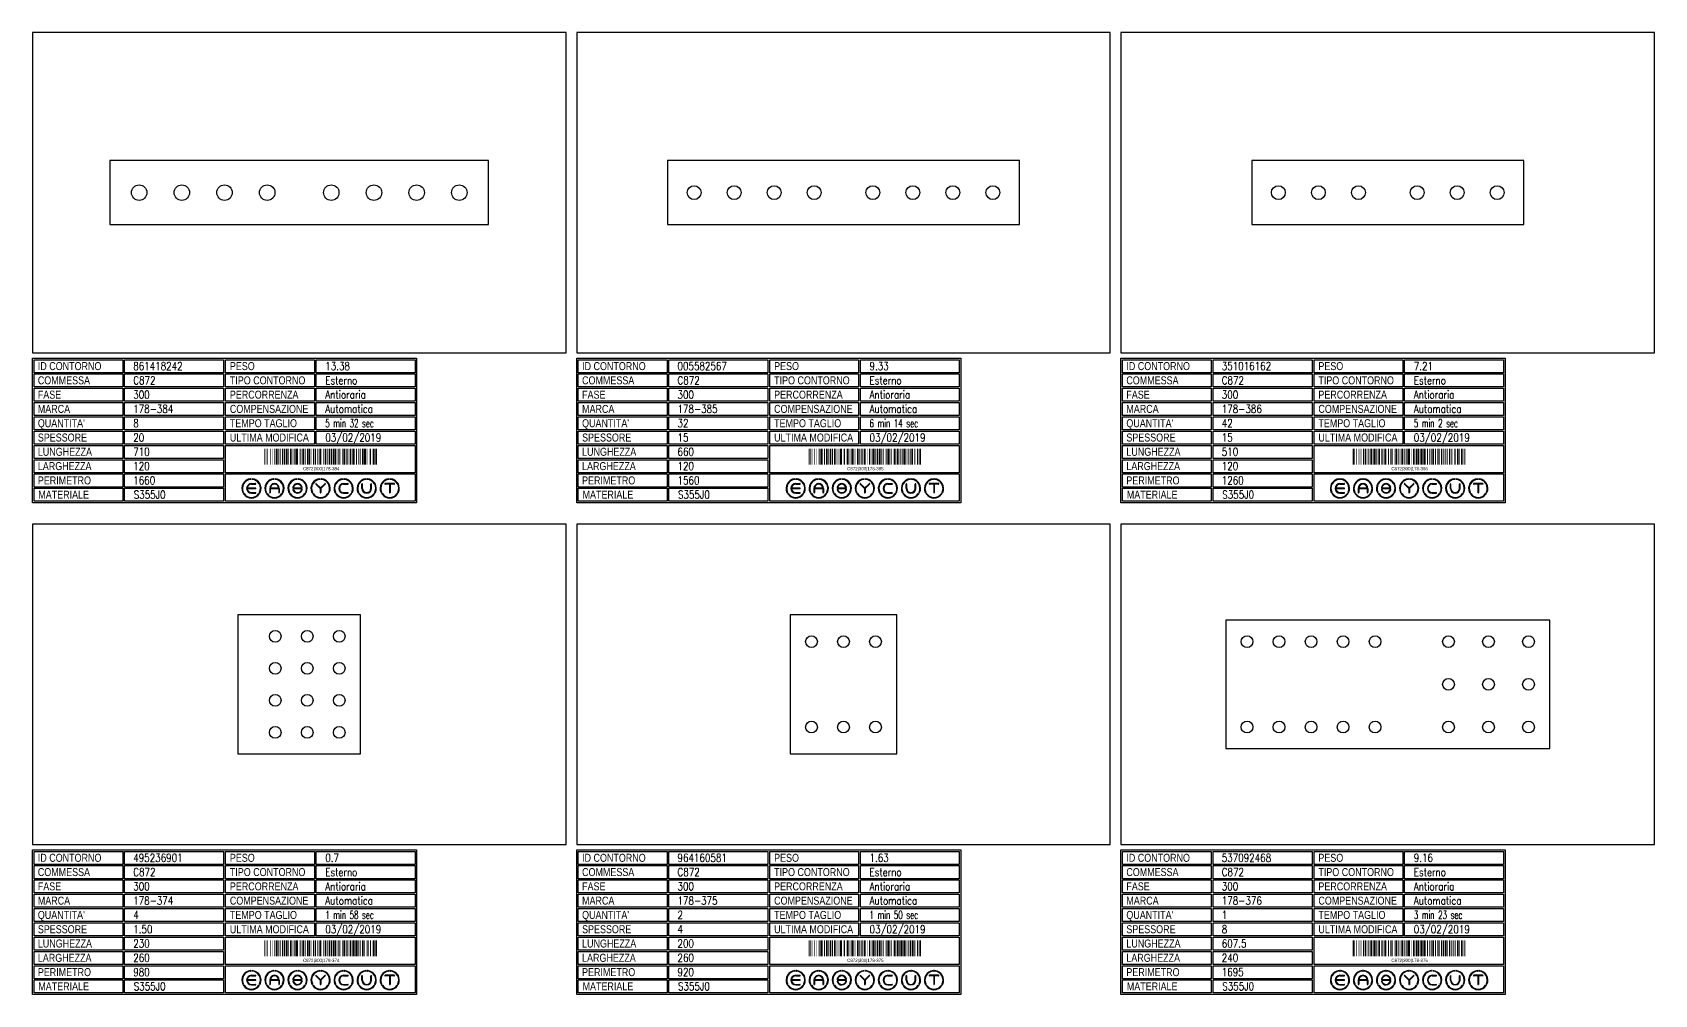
# Model space of a CAD drawing. Header units: millimetres. Extents: x 10000 to 53102, y 10000 to 35064.
# Drawn here: x 15100 to 18140, y 13242 to 15044 of the extents above; entities that cross this region are included whole.
import ezdxf
from ezdxf.enums import TextEntityAlignment as Align

# ---------------------------------------------------------------- set-up
doc = ezdxf.new("R2010")
doc.units = ezdxf.units.MM
doc.styles.add('EasyCutStyle', font='romans.shx', dxfattribs={"width": 0.8})
doc.styles.add('EasyCutStyle1', font='arial.ttf', dxfattribs={"width": 0.8})

# ---------------------------------------------------------------- blocks, each defined once
blk = doc.blocks.new('BlockShape01')
at = {"color": 253}
blk.add_lwpolyline([(0, 0), (720, 0), (720, -271), (0, -271)], close=True, dxfattribs=at)
at = {"color": 2}
for points in [[(3, -2.9), (169.3, -2.9), (169.3, -27.3), (3, -27.3)], [(3, -2.9), (169.3, -2.9), (169.3, -27.3), (3, -27.3)], [(3, -29.6), (169.3, -29.6), (169.3, -54), (3, -54)], [(361.9, -2.9), (528.3, -2.9), (528.3, -27.3), (361.9, -27.3)], [(361.9, -29.6), (528.3, -29.6), (528.3, -54), (361.9, -54)], [(3, -56.4), (169.3, -56.4), (169.3, -80.8), (3, -80.8)], [(361.9, -56.4), (528.3, -56.4), (528.3, -80.8), (361.9, -80.8)], [(3, -83.1), (169.3, -83.1), (169.3, -107.6), (3, -107.6)], [(361.9, -83.1), (528.3, -83.1), (528.3, -107.6), (361.9, -107.6)], [(3, -109.9), (169.3, -109.9), (169.3, -134.3), (3, -134.3)], [(361.9, -109.9), (528.3, -109.9), (528.3, -134.3), (361.9, -134.3)], [(3, -136.7), (169.3, -136.7), (169.3, -161.1), (3, -161.1)], [(361.9, -136.7), (528.3, -136.7), (528.3, -161.1), (361.9, -161.1)], [(3, -163.4), (169.3, -163.4), (169.3, -187.9), (3, -187.9)], [(3, -190.2), (169.3, -190.2), (169.3, -214.6), (3, -214.6)], [(3, -217), (169.3, -217), (169.3, -241.4), (3, -241.4)], [(3, -243.7), (169.3, -243.7), (169.3, -268.1), (3, -268.1)]]:
    blk.add_lwpolyline(points, close=True, dxfattribs=at)
at = {"color": 1}
for points in [[(172.7, -2.9), (358.1, -2.9), (358.1, -27.3), (172.7, -27.3)], [(172.7, -29.6), (358.1, -29.6), (358.1, -54), (172.7, -54)], [(531.6, -2.9), (717, -2.9), (717, -27.3), (531.6, -27.3)], [(531.6, -29.6), (717, -29.6), (717, -54), (531.6, -54)], [(172.7, -56.4), (358.1, -56.4), (358.1, -80.8), (172.7, -80.8)], [(531.6, -56.4), (717, -56.4), (717, -80.8), (531.6, -80.8)], [(172.7, -83.1), (358.1, -83.1), (358.1, -107.6), (172.7, -107.6)], [(531.6, -83.1), (717, -83.1), (717, -107.6), (531.6, -107.6)], [(172.7, -109.9), (358.1, -109.9), (358.1, -134.3), (172.7, -134.3)], [(531.6, -109.9), (717, -109.9), (717, -134.3), (531.6, -134.3)], [(172.7, -136.7), (358.1, -136.7), (358.1, -161.1), (172.7, -161.1)], [(531.6, -136.7), (717, -136.7), (717, -161.1), (531.6, -161.1)], [(172.7, -163.4), (358.1, -163.4), (358.1, -187.9), (172.7, -187.9)], [(361.9, -163.4), (717, -163.4), (717, -214.6), (361.9, -214.6)], [(172.7, -190.2), (358.1, -190.2), (358.1, -214.6), (172.7, -214.6)], [(172.7, -217), (358.1, -217), (358.1, -241.4), (172.7, -241.4)], [(361.9, -217), (717, -217), (717, -268.1), (361.9, -268.1)], [(172.7, -243.7), (358.1, -243.7), (358.1, -268.1), (172.7, -268.1)]]:
    blk.add_lwpolyline(points, close=True, dxfattribs=at)
at = {"color": 161, "style": 'EasyCutStyle1', "width": 0.8}
for s, p in [('ID CONTORNO', (10.1, -22.4)), ('PESO', (370, -22.4)), ('COMMESSA', (10.1, -49.1)), ('FASE', (10.1, -75.9)), ('TIPO CONTORNO', (370, -49.1)), ('PERCORRENZA', (370, -75.9)), ('MARCA', (10.1, -102.6)), ('COMPENSAZIONE', (370, -102.6)), ("QUANTITA'", (10.1, -129.4)), ('TEMPO TAGLIO', (370, -129.4)), ('SPESSORE', (10.1, -156.2)), ('ULTIMA MODIFICA', (370, -156.2)), ('LUNGHEZZA', (10.1, -182.9)), ('LARGHEZZA', (10.1, -209.7)), ('PERIMETRO', (10.1, -236.5)), ('MATERIALE', (11, -263.2))]:
    blk.add_text(s, height=15, dxfattribs=at).set_placement(p)
at = {"style": 'EasyCutStyle'}
for tag, p, width in [('IDSHAPE', (188.9, -22.4), 0.8), ('WEIGTHSHAPE', (548.8, -22.4), 0.8), ('ORDERSHAPE', (188.9, -49.1), 0.8), ('TYPESHAPE', (548.8, -49.1), 0.8), ('PHASESHAPE', (188.9, -75.9), 0.8), ('MKSHAPE', (188.9, -102.6), 0.8), ('JOUSHAPE', (548.8, -75.9), 0.8), ('COMPSHAPE', (548.8, -102.6), 0.8), ('QTASHAPE', (188.9, -129.4), 0.8), ('TIMECUTSHAPE', (548.8, -129.4), 0.65), ('TKSHAPE', (188.9, -156.2), 0.8), ('LASTMODIFYSHAPE', (548.8, -156.2), 0.8), ('LENGTHSHAPE', (188.9, -182.9), 0.8), ('HEIGHTSHAPE', (188.9, -209.7), 0.8), ('PERIMETERSHAPE', (188.9, -236.5), 0.8), ('MATSHAPE', (189.8, -263.2), 0.8)]:
    blk.add_attdef(tag, p, '', height=15, dxfattribs=dict(at, width=width))
blk = doc.blocks.new('Logo')
for color, points in [(140, [(-144.9, -7.2, -1), (-145.9, -7.6, -0.520567), (-131.2, 17.9, -1), (-131.1, 16.9, 0.520567)]), (256, [(-121.7, 0.5), (-137.5, 0.5, -0.394366), (-129.6, 7.9), (-121.7, 7.9, 1), (-121.7, 9), (-129.6, 9, 1), (-129.6, -9), (-121.7, -9, 1), (-121.7, -7.9), (-129.6, -7.9, -0.394366), (-137.5, -0.5), (-121.7, -0.5, 1)]), (140, [(-114.3, -7.2, 1), (-113.3, -7.6, 0.520567), (-128, 17.9, 0.916853), (-128.2, 16.9, 0.043377), (-128.1, 16.9, -0.520567)]), (140, [(-101.7, -7.2, -1), (-102.7, -7.6, -0.520567), (-88, 17.9, -1), (-87.9, 16.9, 0.520567)]), (140, [(-71.1, -7.2, 1), (-70.1, -7.6, 0.520567), (-84.8, 17.9, 1), (-84.9, 16.9, -0.520567)]), (140, [(-58.5, -7.2, -1), (-59.5, -7.6, -0.520567), (-44.8, 17.9, -1), (-44.7, 16.9, 0.520567)]), (256, [(-36.6, -0.5, -0.486114), (-35.5, -1.9, -0.776377), (-50.9, -2, 1), (-51.9, -2.3, 0.776377), (-34.5, -2.1, 0.486114), (-36.6, 0.5), (-49.8, 0.5, -0.486114), (-50.9, 1.9, -0.776377), (-35.5, 2, 1), (-34.5, 2.3, 0.776377), (-51.9, 2.1, 0.486114), (-49.8, -0.5)]), (140, [(-27.9, -7.2, 1), (-26.9, -7.6, 0.520567), (-41.6, 17.9, 1), (-41.7, 16.9, -0.520567)]), (140, [(-15.3, -7.2, -1), (-16.3, -7.6, -0.520567), (-1.6, 17.9, -1), (-1.5, 16.9, 0.520567)]), (256, [(0, 0.8), (-8.1, 8.8, 1), (-8.8, 8.1), (-0.5, -0.2), (-0.5, -7.9, 1), (0.5, -7.9), (0.5, -0.2), (8.8, 8.1, 1), (8.1, 8.8)]), (140, [(15.3, -7.2, 1), (16.3, -7.6, 0.520567), (1.6, 17.9, 1), (1.5, 16.9, -0.520567)]), (140, [(27.9, -7.2, -1), (26.9, -7.6, -0.520567), (41.6, 17.9, -1), (41.7, 16.9, 0.520567)]), (256, [(43.2, -9), (51.1, -9, 1), (51.1, -7.9), (43.2, -7.9, -1), (43.2, 7.9), (51.1, 7.9, 1), (51.1, 9), (43.2, 9, 1)]), (140, [(58.5, -7.2, 1), (59.5, -7.6, 0.520567), (44.8, 17.9, 1), (44.7, 16.9, -0.520567)]), (140, [(71.1, -7.2, -1), (70.1, -7.6, -0.520567), (84.8, 17.9, -1), (84.9, 16.9, 0.520567)]), (256, [(78.5, 0), (78.5, 7.9, 1), (77.4, 7.9), (77.4, 0, 1), (95.4, 0), (95.4, 7.9, 1), (94.3, 7.9), (94.3, 0, -1)]), (140, [(101.7, -7.2, 1), (102.7, -7.6, 0.520567), (88, 17.9, 1), (87.9, 16.9, -0.520567)]), (140, [(114.3, -7.2, -1), (113.3, -7.6, -0.520567), (128, 17.9, -1), (128.1, 16.9, 0.520567)]), (256, [(121.1, 9, 1), (121.1, 7.9), (129.1, 7.9), (129.1, -7.9, 1), (130.1, -7.9), (130.1, 7.9), (138.1, 7.9, 1), (138.1, 9)]), (140, [(144.9, -7.2, 1), (145.9, -7.6, 0.520567), (131.2, 17.9, 1), (131.1, 16.9, -0.520567)]), (140, [(-114.9, -10.3, 1), (-115.7, -9.7, -0.520567), (-143.5, -9.7, 1), (-144.3, -10.3, 0.520567)]), (140, [(-71.7, -10.3, 1), (-72.5, -9.7, -0.520567), (-100.3, -9.7, 1), (-101.1, -10.3, 0.520567)]), (140, [(-28.5, -10.3, 1), (-29.3, -9.7, -0.520567), (-57.1, -9.7, 1), (-57.9, -10.3, 0.520567)]), (140, [(14.7, -10.3, 1), (13.9, -9.7, -0.520567), (-13.9, -9.7, 1), (-14.7, -10.3, 0.520567)]), (140, [(57.9, -10.3, 1), (57.1, -9.7, -0.520567), (29.3, -9.7, 1), (28.5, -10.3, 0.520567)]), (140, [(101.1, -10.3, 1), (100.3, -9.7, -0.520567), (72.5, -9.7, 1), (71.7, -10.3, 0.520567)]), (140, [(144.3, -10.3, 1), (143.5, -9.7, -0.520567), (115.7, -9.7, 1), (114.9, -10.3, 0.520567)])]:
    blk.add_hatch(color=color).paths.add_polyline_path(points)
h = blk.add_hatch(color=256)
h.paths.add_polyline_path([(-78.5, -0.5), (-78.5, -7.9, 1), (-77.4, -7.9), (-77.4, 0, 1), (-95.4, 0), (-95.4, -7.9, 1), (-94.3, -7.9), (-94.3, -0.5)])
h.paths.add_polyline_path([(-94.3, 0.5, -0.933992), (-78.5, 0.5)], flags=16)
for p, q in [((-121.7, 0.5), (-137.5, 0.5)), ((-129.6, 9), (-121.7, 9)), ((-129.6, 7.9), (-121.7, 7.9)), ((-95.4, 0), (-95.4, -7.9)), ((-78.5, 0.5), (-94.3, 0.5)), ((-77.4, 0), (-77.4, -7.9)), ((-36.6, 0.5), (-49.8, 0.5)), ((-0.5, -0.2), (-8.8, 8.1)), ((0, 0.8), (-8.1, 8.8)), ((0, 0.8), (8.1, 8.8)), ((0.5, -0.2), (8.8, 8.1)), ((43.2, 9), (51.1, 9)), ((43.2, 7.9), (51.1, 7.9)), ((77.4, 0), (77.4, 7.9)), ((78.5, 0), (78.5, 7.9)), ((94.3, 0), (94.3, 7.9)), ((95.4, 0), (95.4, 7.9)), ((138.1, 9), (121.1, 9)), ((129.1, 7.9), (121.1, 7.9)), ((129.1, 7.9), (129.1, -7.9)), ((130.1, 7.9), (130.1, -7.9)), ((138.1, 7.9), (130.1, 7.9)), ((-121.7, -0.5), (-137.5, -0.5)), ((-129.6, -7.9), (-121.7, -7.9)), ((-129.6, -9), (-121.7, -9)), ((-94.3, -0.5), (-94.3, -7.9)), ((-78.5, -0.5), (-94.3, -0.5)), ((-78.5, -0.5), (-78.5, -7.9)), ((-36.6, -0.5), (-49.8, -0.5)), ((-0.5, -0.2), (-0.5, -7.9)), ((0.5, -0.2), (0.5, -7.9)), ((43.2, -7.9), (51.1, -7.9)), ((43.2, -9), (51.1, -9))]:
    blk.add_line(p, q)
at = {"color": 140}
for centre, radius, start, end in [((-129.6, 0), 18, 95, 205), ((-129.6, 0), 16.9, 95, 205), ((-131.1, 17.4), 0.54, 275, 95), ((-128.1, 17.4), 0.54, 85, 265), ((-129.6, 0), 16.9, 335, 85), ((-129.6, 0), 18, 335, 85), ((-86.4, 0), 18, 95, 205), ((-86.4, 0), 16.9, 95, 205), ((-87.9, 17.4), 0.54, 275, 95), ((-84.9, 17.4), 0.54, 85, 265), ((-86.4, 0), 16.9, 335, 85), ((-86.4, 0), 18, 335, 85), ((-43.2, 0), 18, 95, 205), ((-43.2, 0), 16.9, 95, 205), ((-44.7, 17.4), 0.54, 275, 95), ((-41.7, 17.4), 0.54, 85, 265), ((-43.2, 0), 16.9, 335, 85), ((-43.2, 0), 18, 335, 85), ((0, 0), 18, 95, 205), ((0, 0), 16.9, 95, 205), ((-1.5, 17.4), 0.54, 275, 95), ((1.5, 17.4), 0.54, 85, 265), ((0, 0), 16.9, 335, 85), ((0, 0), 18, 335, 85), ((43.2, 0), 18, 95, 205), ((43.2, 0), 16.9, 95, 205), ((41.7, 17.4), 0.54, 275, 95), ((44.7, 17.4), 0.54, 85, 265), ((43.2, 0), 16.9, 335, 85), ((43.2, 0), 18, 335, 85), ((86.4, 0), 18, 95, 205), ((86.4, 0), 16.9, 95, 205), ((84.9, 17.4), 0.54, 275, 95), ((87.9, 17.4), 0.54, 85, 265), ((86.4, 0), 16.9, 335, 85), ((86.4, 0), 18, 335, 85), ((129.6, 0), 18, 95, 205), ((129.6, 0), 16.9, 95, 205), ((128.1, 17.4), 0.54, 275, 95), ((131.1, 17.4), 0.54, 85, 265), ((129.6, 0), 16.9, 335, 85), ((129.6, 0), 18, 335, 85), ((-145.4, -7.4), 0.54, 205, 25), ((-143.9, -10), 0.54, 35, 215), ((-129.6, 0), 18, 215, 325), ((-129.6, 0), 16.9, 215, 325), ((-115.3, -10), 0.54, 325, 145), ((-113.8, -7.4), 0.54, 155, 335), ((-102.2, -7.4), 0.54, 205, 25), ((-100.7, -10), 0.54, 35, 215), ((-86.4, 0), 18, 215, 325), ((-86.4, 0), 16.9, 215, 325), ((-72.1, -10), 0.54, 325, 145), ((-70.6, -7.4), 0.54, 155, 335), ((-59, -7.4), 0.54, 205, 25), ((-57.5, -10), 0.54, 35, 215), ((-43.2, 0), 18, 215, 325), ((-43.2, 0), 16.9, 215, 325), ((-28.9, -10), 0.54, 325, 145), ((-27.4, -7.4), 0.54, 155, 335), ((-15.8, -7.4), 0.54, 205, 25), ((-14.3, -10), 0.54, 35, 215), ((0, 0), 18, 215, 325), ((0, 0), 16.9, 215, 325), ((14.3, -10), 0.54, 325, 145), ((15.8, -7.4), 0.54, 155, 335), ((27.4, -7.4), 0.54, 205, 25), ((28.9, -10), 0.54, 35, 215), ((43.2, 0), 18, 215, 325), ((43.2, 0), 16.9, 215, 325), ((57.5, -10), 0.54, 325, 145), ((59, -7.4), 0.54, 155, 335), ((70.6, -7.4), 0.54, 205, 25), ((72.1, -10), 0.54, 35, 215), ((86.4, 0), 18, 215, 325), ((86.4, 0), 16.9, 215, 325), ((100.7, -10), 0.54, 325, 145), ((102.2, -7.4), 0.54, 155, 335), ((113.8, -7.4), 0.54, 205, 25), ((115.3, -10), 0.54, 35, 215), ((129.6, 0), 18, 215, 325), ((129.6, 0), 16.9, 215, 325), ((143.9, -10), 0.54, 325, 145), ((145.4, -7.4), 0.54, 155, 335)]:
    blk.add_arc(centre, radius, start, end, dxfattribs=at)
for centre, radius, start, end in [((-129.6, 0), 9, 90, 270), ((-129.6, 0), 7.92, 90, 176.0904), ((-121.7, 8.5), 0.54, 270, 90), ((-121.7, 0), 0.54, 270, 90), ((-86.4, 0), 9, 0, 180), ((-86.4, 0), 7.92, 3.9096, 176.0904), ((-49.8, 1.6), 2.16, 166.2998, 270), ((-43.2, 0), 9, 15, 166.2998), ((-43.2, 0), 7.92, 15, 166.2998), ((-49.8, 1.6), 1.08, 166.2998, 270), ((-36.6, -1.6), 2.16, 346.2998, 90), ((-35, 2.2), 0.54, 195, 15), ((-8.5, 8.5), 0.54, 45, 225), ((8.5, 8.5), 0.54, 315, 135), ((43.2, 0), 9, 90, 270), ((43.2, 0), 7.92, 90, 270), ((51.1, 8.5), 0.54, 270, 90), ((77.9, 7.9), 0.54, 0, 180), ((86.4, 0), 9, 180, 0), ((86.4, 0), 7.92, 180, 0), ((94.9, 7.9), 0.54, 0, 180), ((121.1, 8.5), 0.54, 90, 270), ((138.1, 8.5), 0.54, 270, 90), ((-129.6, 0), 7.92, 183.9096, 270), ((-121.7, -8.5), 0.54, 270, 90), ((-94.9, -7.9), 0.54, 180, 0), ((-77.9, -7.9), 0.54, 180, 0), ((-51.4, -2.2), 0.54, 15, 195), ((-43.2, 0), 9, 195, 346.2998), ((-43.2, 0), 7.92, 195, 346.2998), ((-36.6, -1.6), 1.08, 346.2998, 90), ((0, -7.9), 0.54, 180, 0), ((51.1, -8.5), 0.54, 270, 90), ((129.6, -7.9), 0.54, 180, 0)]:
    blk.add_arc(centre, radius, start, end)
blk = doc.blocks.new('495236901_128', base_point=(155, -390))
at = {"linetype": 'Continuous'}
for points, const_width in [([(156, -390), (156, -360)], 2), ([(158.5, -390), (158.5, -360)], 1), ([(161.5, -390), (161.5, -360)], 1), ([(166.5, -390), (166.5, -360)], 1), ([(170.5, -390), (170.5, -360)], 1), ([(175, -390), (175, -360)], 2), ([(178.5, -390), (178.5, -360)], 3), ([(181.5, -390), (181.5, -360)], 1), ([(185, -390), (185, -360)], 2), ([(189.5, -390), (189.5, -360)], 3), ([(193, -390), (193, -360)], 2), ([(196.5, -390), (196.5, -360)], 3), ([(200, -390), (200, -360)], 2), ([(204.5, -390), (204.5, -360)], 3), ([(208.5, -390), (208.5, -360)], 1), ([(210.5, -390), (210.5, -360)], 1), ([(212.5, -390), (212.5, -360)], 1), ([(216, -390), (216, -360)], 4), ([(222, -390), (222, -360)], 2), ([(225.5, -390), (225.5, -360)], 1), ([(228.5, -390), (228.5, -360)], 3), ([(232.5, -390), (232.5, -360)], 1), ([(236.5, -390), (236.5, -360)], 3), ([(240, -390), (240, -360)], 2), ([(243.5, -390), (243.5, -360)], 1), ([(247.5, -390), (247.5, -360)], 3), ([(251, -390), (251, -360)], 2), ([(254.5, -390), (254.5, -360)], 1), ([(256.5, -390), (256.5, -360)], 1), ([(260, -390), (260, -360)], 4), ([(265.5, -390), (265.5, -360)], 1), ([(269.5, -390), (269.5, -360)], 3), ([(274, -390), (274, -360)], 2), ([(277.5, -390), (277.5, -360)], 3), ([(281, -390), (281, -360)], 2), ([(284.5, -390), (284.5, -360)], 3), ([(288.5, -390), (288.5, -360)], 3), ([(291.5, -390), (291.5, -360)], 1), ([(295, -390), (295, -360)], 2), ([(298.5, -390), (298.5, -360)], 1), ([(302, -390), (302, -360)], 2), ([(305.5, -390), (305.5, -360)], 3), ([(310, -390), (310, -360)], 2), ([(313.5, -390), (313.5, -360)], 1), ([(316.5, -390), (316.5, -360)], 3), ([(321.5, -390), (321.5, -360)], 3), ([(325, -390), (325, -360)], 2), ([(328.5, -390), (328.5, -360)], 3), ([(332, -390), (332, -360)], 2), ([(335.5, -390), (335.5, -360)], 1), ([(339.5, -390), (339.5, -360)], 3), ([(342.5, -390), (342.5, -360)], 1), ([(348, -390), (348, -360)], 2), ([(350.5, -390), (350.5, -360)], 1), ([(354, -390), (354, -360)], 2), ([(359.5, -390), (359.5, -360)], 3), ([(362.5, -390), (362.5, -360)], 1), ([(365, -390), (365, -360)], 2)]:
    blk.add_lwpolyline(points, dxfattribs=dict(at, const_width=const_width))
blk.add_text('C872|300|178-374', height=6).set_placement((261.5, -400.5), align=Align.CENTER)
blk = doc.blocks.new('964160581_128', base_point=(140, -390))
at = {"linetype": 'Continuous'}
for points, const_width in [([(141, -390), (141, -360)], 2), ([(143.5, -390), (143.5, -360)], 1), ([(146.5, -390), (146.5, -360)], 1), ([(151.5, -390), (151.5, -360)], 1), ([(155.5, -390), (155.5, -360)], 1), ([(160, -390), (160, -360)], 2), ([(163.5, -390), (163.5, -360)], 3), ([(166.5, -390), (166.5, -360)], 1), ([(170, -390), (170, -360)], 2), ([(174.5, -390), (174.5, -360)], 3), ([(178, -390), (178, -360)], 2), ([(181.5, -390), (181.5, -360)], 3), ([(185, -390), (185, -360)], 2), ([(189.5, -390), (189.5, -360)], 3), ([(193.5, -390), (193.5, -360)], 1), ([(195.5, -390), (195.5, -360)], 1), ([(197.5, -390), (197.5, -360)], 1), ([(201, -390), (201, -360)], 4), ([(207, -390), (207, -360)], 2), ([(210.5, -390), (210.5, -360)], 1), ([(213.5, -390), (213.5, -360)], 3), ([(217.5, -390), (217.5, -360)], 1), ([(221.5, -390), (221.5, -360)], 3), ([(225, -390), (225, -360)], 2), ([(228.5, -390), (228.5, -360)], 1), ([(232.5, -390), (232.5, -360)], 3), ([(236, -390), (236, -360)], 2), ([(239.5, -390), (239.5, -360)], 1), ([(241.5, -390), (241.5, -360)], 1), ([(245, -390), (245, -360)], 4), ([(250.5, -390), (250.5, -360)], 1), ([(254.5, -390), (254.5, -360)], 3), ([(259, -390), (259, -360)], 2), ([(262.5, -390), (262.5, -360)], 3), ([(266, -390), (266, -360)], 2), ([(269.5, -390), (269.5, -360)], 3), ([(273.5, -390), (273.5, -360)], 3), ([(276.5, -390), (276.5, -360)], 1), ([(280, -390), (280, -360)], 2), ([(283.5, -390), (283.5, -360)], 1), ([(287, -390), (287, -360)], 2), ([(290.5, -390), (290.5, -360)], 3), ([(295, -390), (295, -360)], 2), ([(298.5, -390), (298.5, -360)], 1), ([(301.5, -390), (301.5, -360)], 3), ([(306.5, -390), (306.5, -360)], 3), ([(310, -390), (310, -360)], 2), ([(313.5, -390), (313.5, -360)], 3), ([(317, -390), (317, -360)], 2), ([(320.5, -390), (320.5, -360)], 3), ([(324.5, -390), (324.5, -360)], 1), ([(328, -390), (328, -360)], 2), ([(331, -390), (331, -360)], 2), ([(335, -390), (335, -360)], 4), ([(339, -390), (339, -360)], 2), ([(344.5, -390), (344.5, -360)], 3), ([(347.5, -390), (347.5, -360)], 1), ([(350, -390), (350, -360)], 2)]:
    blk.add_lwpolyline(points, dxfattribs=dict(at, const_width=const_width))
blk.add_text('C872|300|178-375', height=6).set_placement((246.5, -400.5), align=Align.CENTER)
blk = doc.blocks.new('537092468_128', base_point=(343.75, -400))
at = {"linetype": 'Continuous'}
for points, const_width in [([(344.75, -400), (344.75, -370)], 2), ([(347.25, -400), (347.25, -370)], 1), ([(350.25, -400), (350.25, -370)], 1), ([(355.25, -400), (355.25, -370)], 1), ([(359.25, -400), (359.25, -370)], 1), ([(363.75, -400), (363.75, -370)], 2), ([(367.25, -400), (367.25, -370)], 3), ([(370.25, -400), (370.25, -370)], 1), ([(373.75, -400), (373.75, -370)], 2), ([(378.25, -400), (378.25, -370)], 3), ([(381.75, -400), (381.75, -370)], 2), ([(385.25, -400), (385.25, -370)], 3), ([(388.75, -400), (388.75, -370)], 2), ([(393.25, -400), (393.25, -370)], 3), ([(397.25, -400), (397.25, -370)], 1), ([(399.25, -400), (399.25, -370)], 1), ([(401.25, -400), (401.25, -370)], 1), ([(404.75, -400), (404.75, -370)], 4), ([(410.75, -400), (410.75, -370)], 2), ([(414.25, -400), (414.25, -370)], 1), ([(417.25, -400), (417.25, -370)], 3), ([(421.25, -400), (421.25, -370)], 1), ([(425.25, -400), (425.25, -370)], 3), ([(428.75, -400), (428.75, -370)], 2), ([(432.25, -400), (432.25, -370)], 1), ([(436.25, -400), (436.25, -370)], 3), ([(439.75, -400), (439.75, -370)], 2), ([(443.25, -400), (443.25, -370)], 1), ([(445.25, -400), (445.25, -370)], 1), ([(448.75, -400), (448.75, -370)], 4), ([(454.25, -400), (454.25, -370)], 1), ([(458.25, -400), (458.25, -370)], 3), ([(462.75, -400), (462.75, -370)], 2), ([(466.25, -400), (466.25, -370)], 3), ([(469.75, -400), (469.75, -370)], 2), ([(473.25, -400), (473.25, -370)], 3), ([(477.25, -400), (477.25, -370)], 3), ([(480.25, -400), (480.25, -370)], 1), ([(483.75, -400), (483.75, -370)], 2), ([(487.25, -400), (487.25, -370)], 1), ([(490.75, -400), (490.75, -370)], 2), ([(494.25, -400), (494.25, -370)], 3), ([(498.75, -400), (498.75, -370)], 2), ([(502.25, -400), (502.25, -370)], 1), ([(505.25, -400), (505.25, -370)], 3), ([(510.25, -400), (510.25, -370)], 3), ([(513.75, -400), (513.75, -370)], 2), ([(517.25, -400), (517.25, -370)], 3), ([(520.75, -400), (520.75, -370)], 2), ([(525.25, -400), (525.25, -370)], 3), ([(528.25, -400), (528.25, -370)], 1), ([(531.75, -400), (531.75, -370)], 2), ([(535.75, -400), (535.75, -370)], 2), ([(539.75, -400), (539.75, -370)], 2), ([(542.75, -400), (542.75, -370)], 2), ([(548.25, -400), (548.25, -370)], 3), ([(551.25, -400), (551.25, -370)], 1), ([(553.75, -400), (553.75, -370)], 2)]:
    blk.add_lwpolyline(points, dxfattribs=dict(at, const_width=const_width))
blk.add_text('C872|300|178-376', height=6).set_placement((450.25, -410.5), align=Align.CENTER)
blk = doc.blocks.new('861418242_128', base_point=(395, -460))
at = {"linetype": 'Continuous'}
for points, const_width in [([(396, -460), (396, -430)], 2), ([(398.5, -460), (398.5, -430)], 1), ([(401.5, -460), (401.5, -430)], 1), ([(406.5, -460), (406.5, -430)], 1), ([(410.5, -460), (410.5, -430)], 1), ([(415, -460), (415, -430)], 2), ([(418.5, -460), (418.5, -430)], 3), ([(421.5, -460), (421.5, -430)], 1), ([(425, -460), (425, -430)], 2), ([(429.5, -460), (429.5, -430)], 3), ([(433, -460), (433, -430)], 2), ([(436.5, -460), (436.5, -430)], 3), ([(440, -460), (440, -430)], 2), ([(444.5, -460), (444.5, -430)], 3), ([(448.5, -460), (448.5, -430)], 1), ([(450.5, -460), (450.5, -430)], 1), ([(452.5, -460), (452.5, -430)], 1), ([(456, -460), (456, -430)], 4), ([(462, -460), (462, -430)], 2), ([(465.5, -460), (465.5, -430)], 1), ([(468.5, -460), (468.5, -430)], 3), ([(472.5, -460), (472.5, -430)], 1), ([(476.5, -460), (476.5, -430)], 3), ([(480, -460), (480, -430)], 2), ([(483.5, -460), (483.5, -430)], 1), ([(487.5, -460), (487.5, -430)], 3), ([(491, -460), (491, -430)], 2), ([(494.5, -460), (494.5, -430)], 1), ([(496.5, -460), (496.5, -430)], 1), ([(500, -460), (500, -430)], 4), ([(505.5, -460), (505.5, -430)], 1), ([(509.5, -460), (509.5, -430)], 3), ([(514, -460), (514, -430)], 2), ([(517.5, -460), (517.5, -430)], 3), ([(521, -460), (521, -430)], 2), ([(524.5, -460), (524.5, -430)], 3), ([(528.5, -460), (528.5, -430)], 3), ([(531.5, -460), (531.5, -430)], 1), ([(535, -460), (535, -430)], 2), ([(538.5, -460), (538.5, -430)], 1), ([(542, -460), (542, -430)], 2), ([(545.5, -460), (545.5, -430)], 3), ([(550, -460), (550, -430)], 2), ([(553.5, -460), (553.5, -430)], 1), ([(556.5, -460), (556.5, -430)], 3), ([(561.5, -460), (561.5, -430)], 3), ([(564.5, -460), (564.5, -430)], 1), ([(568, -460), (568, -430)], 2), ([(572, -460), (572, -430)], 2), ([(575.5, -460), (575.5, -430)], 1), ([(579.5, -460), (579.5, -430)], 3), ([(584, -460), (584, -430)], 4), ([(588.5, -460), (588.5, -430)], 1), ([(591.5, -460), (591.5, -430)], 1), ([(594, -460), (594, -430)], 2), ([(599.5, -460), (599.5, -430)], 3), ([(602.5, -460), (602.5, -430)], 1), ([(605, -460), (605, -430)], 2)]:
    blk.add_lwpolyline(points, dxfattribs=dict(at, const_width=const_width))
blk.add_text('C872|300|178-384', height=6).set_placement((501.5, -470.5), align=Align.CENTER)
blk = doc.blocks.new('005582567_128', base_point=(370, -460))
at = {"linetype": 'Continuous'}
for points, const_width in [([(371, -460), (371, -430)], 2), ([(373.5, -460), (373.5, -430)], 1), ([(376.5, -460), (376.5, -430)], 1), ([(381.5, -460), (381.5, -430)], 1), ([(385.5, -460), (385.5, -430)], 1), ([(390, -460), (390, -430)], 2), ([(393.5, -460), (393.5, -430)], 3), ([(396.5, -460), (396.5, -430)], 1), ([(400, -460), (400, -430)], 2), ([(404.5, -460), (404.5, -430)], 3), ([(408, -460), (408, -430)], 2), ([(411.5, -460), (411.5, -430)], 3), ([(415, -460), (415, -430)], 2), ([(419.5, -460), (419.5, -430)], 3), ([(423.5, -460), (423.5, -430)], 1), ([(425.5, -460), (425.5, -430)], 1), ([(427.5, -460), (427.5, -430)], 1), ([(431, -460), (431, -430)], 4), ([(437, -460), (437, -430)], 2), ([(440.5, -460), (440.5, -430)], 1), ([(443.5, -460), (443.5, -430)], 3), ([(447.5, -460), (447.5, -430)], 1), ([(451.5, -460), (451.5, -430)], 3), ([(455, -460), (455, -430)], 2), ([(458.5, -460), (458.5, -430)], 1), ([(462.5, -460), (462.5, -430)], 3), ([(466, -460), (466, -430)], 2), ([(469.5, -460), (469.5, -430)], 1), ([(471.5, -460), (471.5, -430)], 1), ([(475, -460), (475, -430)], 4), ([(480.5, -460), (480.5, -430)], 1), ([(484.5, -460), (484.5, -430)], 3), ([(489, -460), (489, -430)], 2), ([(492.5, -460), (492.5, -430)], 3), ([(496, -460), (496, -430)], 2), ([(499.5, -460), (499.5, -430)], 3), ([(503.5, -460), (503.5, -430)], 3), ([(506.5, -460), (506.5, -430)], 1), ([(510, -460), (510, -430)], 2), ([(513.5, -460), (513.5, -430)], 1), ([(517, -460), (517, -430)], 2), ([(520.5, -460), (520.5, -430)], 3), ([(525, -460), (525, -430)], 2), ([(528.5, -460), (528.5, -430)], 1), ([(531.5, -460), (531.5, -430)], 3), ([(536.5, -460), (536.5, -430)], 3), ([(539.5, -460), (539.5, -430)], 1), ([(543, -460), (543, -430)], 2), ([(547, -460), (547, -430)], 2), ([(550.5, -460), (550.5, -430)], 3), ([(554.5, -460), (554.5, -430)], 1), ([(558, -460), (558, -430)], 2), ([(562, -460), (562, -430)], 2), ([(565, -460), (565, -430)], 2), ([(569, -460), (569, -430)], 2), ([(574.5, -460), (574.5, -430)], 3), ([(577.5, -460), (577.5, -430)], 1), ([(580, -460), (580, -430)], 2)]:
    blk.add_lwpolyline(points, dxfattribs=dict(at, const_width=const_width))
blk.add_text('C872|300|178-385', height=6).set_placement((476.5, -470.5), align=Align.CENTER)
blk = doc.blocks.new('351016162_128', base_point=(295, -460))
at = {"linetype": 'Continuous'}
for points, const_width in [([(296, -460), (296, -430)], 2), ([(298.5, -460), (298.5, -430)], 1), ([(301.5, -460), (301.5, -430)], 1), ([(306.5, -460), (306.5, -430)], 1), ([(310.5, -460), (310.5, -430)], 1), ([(315, -460), (315, -430)], 2), ([(318.5, -460), (318.5, -430)], 3), ([(321.5, -460), (321.5, -430)], 1), ([(325, -460), (325, -430)], 2), ([(329.5, -460), (329.5, -430)], 3), ([(333, -460), (333, -430)], 2), ([(336.5, -460), (336.5, -430)], 3), ([(340, -460), (340, -430)], 2), ([(344.5, -460), (344.5, -430)], 3), ([(348.5, -460), (348.5, -430)], 1), ([(350.5, -460), (350.5, -430)], 1), ([(352.5, -460), (352.5, -430)], 1), ([(356, -460), (356, -430)], 4), ([(362, -460), (362, -430)], 2), ([(365.5, -460), (365.5, -430)], 1), ([(368.5, -460), (368.5, -430)], 3), ([(372.5, -460), (372.5, -430)], 1), ([(376.5, -460), (376.5, -430)], 3), ([(380, -460), (380, -430)], 2), ([(383.5, -460), (383.5, -430)], 1), ([(387.5, -460), (387.5, -430)], 3), ([(391, -460), (391, -430)], 2), ([(394.5, -460), (394.5, -430)], 1), ([(396.5, -460), (396.5, -430)], 1), ([(400, -460), (400, -430)], 4), ([(405.5, -460), (405.5, -430)], 1), ([(409.5, -460), (409.5, -430)], 3), ([(414, -460), (414, -430)], 2), ([(417.5, -460), (417.5, -430)], 3), ([(421, -460), (421, -430)], 2), ([(424.5, -460), (424.5, -430)], 3), ([(428.5, -460), (428.5, -430)], 3), ([(431.5, -460), (431.5, -430)], 1), ([(435, -460), (435, -430)], 2), ([(438.5, -460), (438.5, -430)], 1), ([(442, -460), (442, -430)], 2), ([(445.5, -460), (445.5, -430)], 3), ([(450, -460), (450, -430)], 2), ([(453.5, -460), (453.5, -430)], 1), ([(456.5, -460), (456.5, -430)], 3), ([(461.5, -460), (461.5, -430)], 3), ([(464.5, -460), (464.5, -430)], 1), ([(468, -460), (468, -430)], 2), ([(472, -460), (472, -430)], 2), ([(476.5, -460), (476.5, -430)], 3), ([(479.5, -460), (479.5, -430)], 1), ([(482.5, -460), (482.5, -430)], 1), ([(486.5, -460), (486.5, -430)], 3), ([(491, -460), (491, -430)], 2), ([(494, -460), (494, -430)], 2), ([(499.5, -460), (499.5, -430)], 3), ([(502.5, -460), (502.5, -430)], 1), ([(505, -460), (505, -430)], 2)]:
    blk.add_lwpolyline(points, dxfattribs=dict(at, const_width=const_width))
blk.add_text('C872|300|178-386', height=6).set_placement((401.5, -470.5), align=Align.CENTER)

msp = doc.modelspace()

# ---------------------------------------------------------------- linework, layer by layer
for p, q in [((16100, 15044), (15100, 15044)), ((15100, 15044), (15100, 14444)), ((16100, 14444), (16100, 15044)), ((17120, 15044), (16120, 15044)), ((16120, 15044), (16120, 14444)), ((17120, 14444), (17120, 15044)), ((18140, 15044), (17140, 15044)), ((17140, 15044), (17140, 14444)), ((18140, 14444), (18140, 15044)), ((15100, 14444), (16100, 14444)), ((16120, 14444), (17120, 14444)), ((17140, 14444), (18140, 14444)), ((16100, 14123), (15100, 14123)), ((15100, 14123), (15100, 13523)), ((16100, 13523), (16100, 14123)), ((17120, 14123), (16120, 14123)), ((16120, 14123), (16120, 13523)), ((17120, 13523), (17120, 14123)), ((18140, 14123), (17140, 14123)), ((17140, 14123), (17140, 13523)), ((18140, 13523), (18140, 14123)), ((15100, 13523), (16100, 13523)), ((16120, 13523), (17120, 13523)), ((17140, 13523), (18140, 13523))]:
    msp.add_line(p, q)
at = {"color": 2}
for points in [[(15245, 14684), (15955, 14684), (15955, 14804), (15245, 14804)], [(16290, 14684), (16950, 14684), (16950, 14804), (16290, 14804)], [(17385, 14684), (17895, 14684), (17895, 14804), (17385, 14804)], [(15485, 13693), (15715, 13693), (15715, 13953), (15485, 13953)], [(16520, 13693), (16720, 13693), (16720, 13953), (16520, 13953)], [(17336.3, 13703), (17943.8, 13703), (17943.8, 13943), (17336.3, 13943)]]:
    msp.add_lwpolyline(points, close=True, dxfattribs=at)
at = {"color": 4}
for centre, radius in [((15300, 14744), 14.5), ((15380, 14744), 14.5), ((15460, 14744), 14.5), ((15540, 14744), 14.5), ((15660, 14744), 14.5), ((15740, 14744), 14.5), ((15820, 14744), 14.5), ((15900, 14744), 14.5), ((16340, 14744), 13), ((16415, 14744), 13), ((16490, 14744), 13), ((16565, 14744), 13), ((16675, 14744), 13), ((16750, 14744), 13), ((16825, 14744), 13), ((16900, 14744), 13), ((17435, 14744), 13), ((17510, 14744), 13), ((17585, 14744), 13), ((17695, 14744), 13), ((17770, 14744), 13), ((17845, 14744), 13), ((15555, 13913), 11), ((15615, 13913), 11), ((15675, 13913), 11), ((16560, 13903), 11), ((16620, 13903), 11), ((16680, 13903), 11), ((17376.3, 13903), 11), ((17436.3, 13903), 11), ((17496.3, 13903), 11), ((17556.3, 13903), 11), ((17616.3, 13903), 11), ((17753.8, 13903), 11), ((17828.8, 13903), 11), ((17903.8, 13903), 11), ((15555, 13853), 11), ((15615, 13853), 11), ((15675, 13853), 11), ((17753.8, 13823), 11), ((17828.8, 13823), 11), ((17903.8, 13823), 11), ((15555, 13793), 11), ((15615, 13793), 11), ((15675, 13793), 11), ((15555, 13733), 11), ((15615, 13733), 11), ((15675, 13733), 11), ((16560, 13743), 11), ((16620, 13743), 11), ((16680, 13743), 11), ((17376.3, 13743), 11), ((17436.3, 13743), 11), ((17496.3, 13743), 11), ((17556.3, 13743), 11), ((17616.3, 13743), 11), ((17753.8, 13743), 11), ((17828.8, 13743), 11), ((17903.8, 13743), 11)]:
    msp.add_circle(centre, radius, dxfattribs=at)

# ---------------------------------------------------------------- block references
for p, values in [((15100, 14434), {'IDSHAPE': '861418242', 'ORDERSHAPE': 'C872', 'PHASESHAPE': '300', 'MKSHAPE': '178-384', 'TKSHAPE': '20', 'LENGTHSHAPE': '710', 'HEIGHTSHAPE': '120', 'MATSHAPE': 'S355J0', 'LASTMODIFYSHAPE': '03/02/2019', 'PERIMETERSHAPE': '1660', 'WEIGTHSHAPE': '13.38', 'TYPESHAPE': 'Esterno', 'JOUSHAPE': 'Antioraria', 'COMPSHAPE': 'Automatica', 'TIMECUTSHAPE': '5 min 32 sec', 'QTASHAPE': '8'}), ((16120, 14434), {'IDSHAPE': '005582567', 'ORDERSHAPE': 'C872', 'PHASESHAPE': '300', 'MKSHAPE': '178-385', 'TKSHAPE': '15', 'LENGTHSHAPE': '660', 'HEIGHTSHAPE': '120', 'MATSHAPE': 'S355J0', 'LASTMODIFYSHAPE': '03/02/2019', 'PERIMETERSHAPE': '1560', 'WEIGTHSHAPE': '9.33', 'TYPESHAPE': 'Esterno', 'JOUSHAPE': 'Antioraria', 'COMPSHAPE': 'Automatica', 'TIMECUTSHAPE': '6 min 14 sec', 'QTASHAPE': '32'}), ((17140, 14434), {'IDSHAPE': '351016162', 'ORDERSHAPE': 'C872', 'PHASESHAPE': '300', 'MKSHAPE': '178-386', 'TKSHAPE': '15', 'LENGTHSHAPE': '510', 'HEIGHTSHAPE': '120', 'MATSHAPE': 'S355J0', 'LASTMODIFYSHAPE': '03/02/2019', 'PERIMETERSHAPE': '1260', 'WEIGTHSHAPE': '7.21', 'TYPESHAPE': 'Esterno', 'JOUSHAPE': 'Antioraria', 'COMPSHAPE': 'Automatica', 'TIMECUTSHAPE': '5 min 2 sec', 'QTASHAPE': '42'}), ((15100, 13513), {'IDSHAPE': '495236901', 'ORDERSHAPE': 'C872', 'PHASESHAPE': '300', 'MKSHAPE': '178-374', 'TKSHAPE': '1.50', 'LENGTHSHAPE': '230', 'HEIGHTSHAPE': '260', 'MATSHAPE': 'S355J0', 'LASTMODIFYSHAPE': '03/02/2019', 'PERIMETERSHAPE': '980', 'WEIGTHSHAPE': '0.7', 'TYPESHAPE': 'Esterno', 'JOUSHAPE': 'Antioraria', 'COMPSHAPE': 'Automatica', 'TIMECUTSHAPE': '1 min 58 sec', 'QTASHAPE': '4'}), ((16120, 13513), {'IDSHAPE': '964160581', 'ORDERSHAPE': 'C872', 'PHASESHAPE': '300', 'MKSHAPE': '178-375', 'TKSHAPE': '4', 'LENGTHSHAPE': '200', 'HEIGHTSHAPE': '260', 'MATSHAPE': 'S355J0', 'LASTMODIFYSHAPE': '03/02/2019', 'PERIMETERSHAPE': '920', 'WEIGTHSHAPE': '1.63', 'TYPESHAPE': 'Esterno', 'JOUSHAPE': 'Antioraria', 'COMPSHAPE': 'Automatica', 'TIMECUTSHAPE': '1 min 50 sec', 'QTASHAPE': '2'}), ((17140, 13513), {'IDSHAPE': '537092468', 'ORDERSHAPE': 'C872', 'PHASESHAPE': '300', 'MKSHAPE': '178-376', 'TKSHAPE': '8', 'LENGTHSHAPE': '607.5', 'HEIGHTSHAPE': '240', 'MATSHAPE': 'S355J0', 'LASTMODIFYSHAPE': '03/02/2019', 'PERIMETERSHAPE': '1695', 'WEIGTHSHAPE': '9.16', 'TYPESHAPE': 'Esterno', 'JOUSHAPE': 'Antioraria', 'COMPSHAPE': 'Automatica', 'TIMECUTSHAPE': '3 min 23 sec', 'QTASHAPE': '1'})]:
    msp.add_blockref('BlockShape01', p).add_auto_attribs(values)
for name, p in [('861418242_128', (15534.5, 14234.5)), ('005582567_128', (16554.5, 14234.5)), ('351016162_128', (17574.5, 14234.5)), ('Logo', (15640, 14190)), ('Logo', (16660, 14190)), ('Logo', (17680, 14190)), ('495236901_128', (15534.5, 13313.5)), ('964160581_128', (16554.5, 13313.5)), ('537092468_128', (17574.5, 13313.5)), ('Logo', (15640, 13269)), ('Logo', (16660, 13269)), ('Logo', (17680, 13269))]:
    msp.add_blockref(name, p)

doc.saveas('drawing.dxf')
